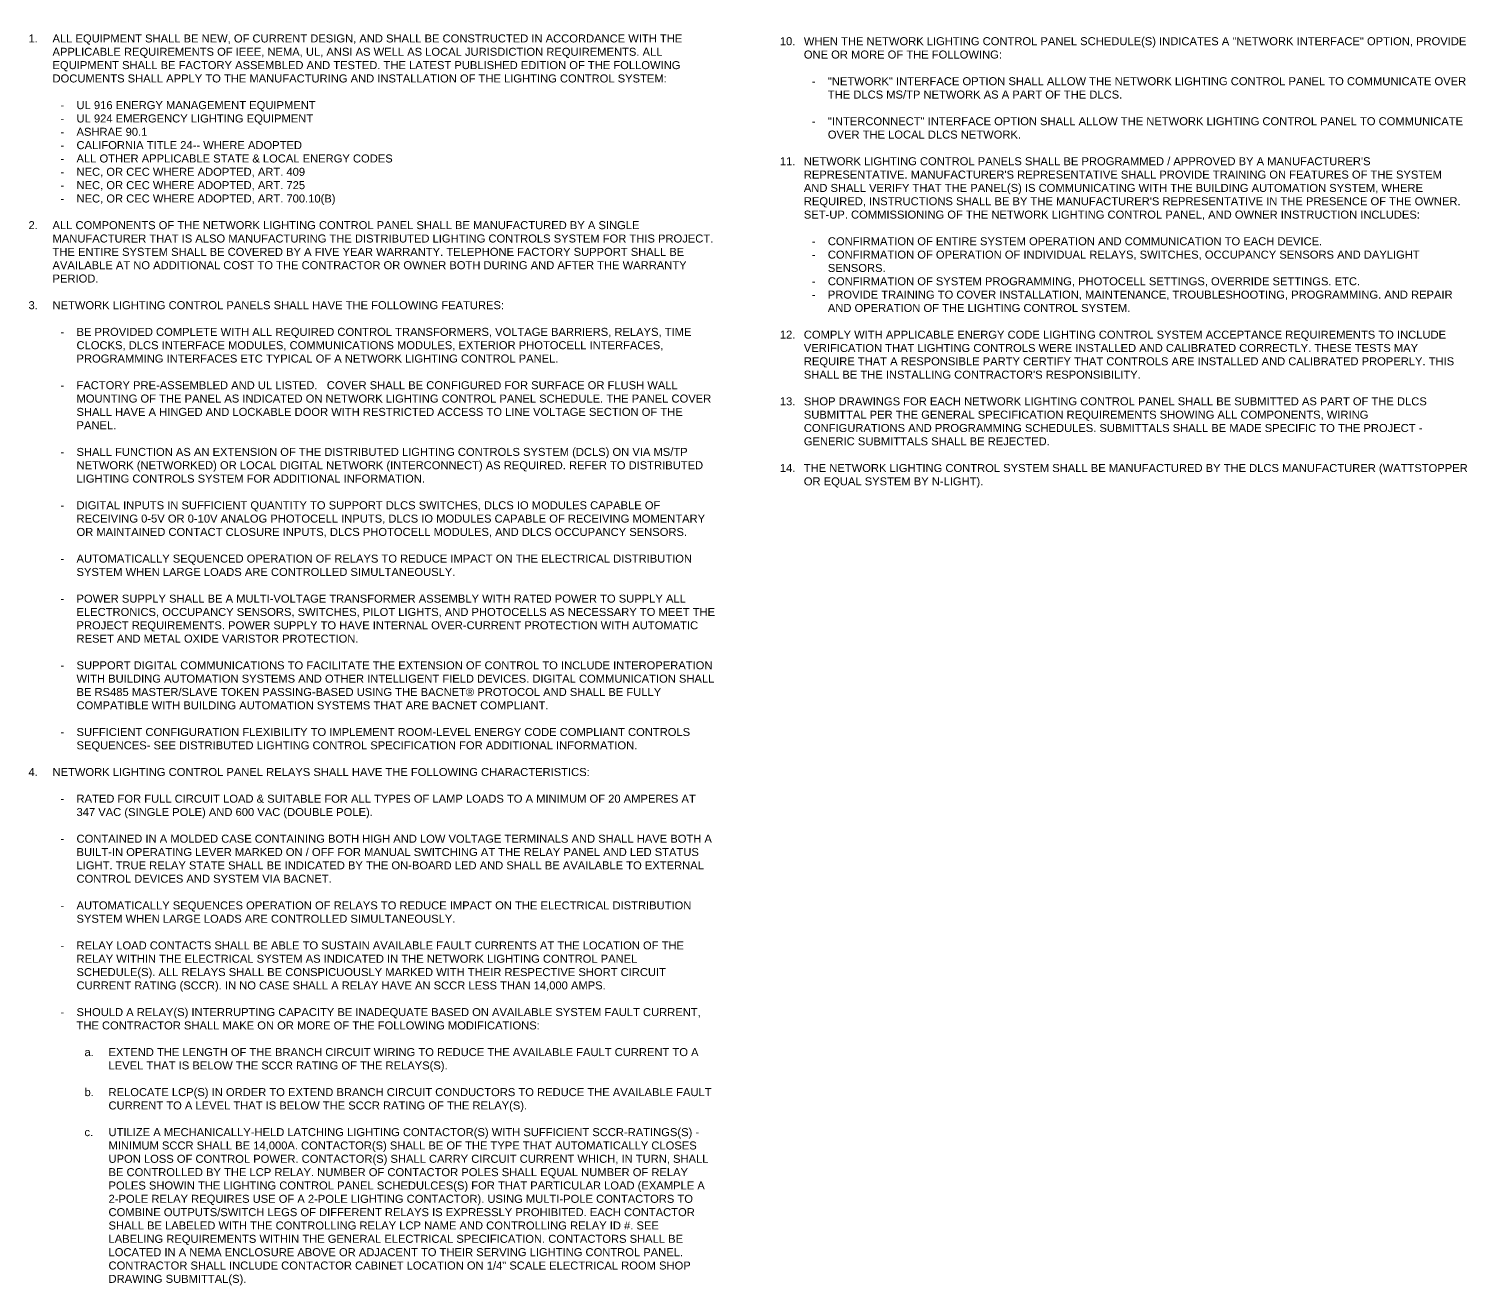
# Model space of a CAD drawing. Header units: millimetres. Extents: x 75 to 988, y 53 to 741.
# Drawn here: x 77.1 to 488, y 52.6 to 411.6 of the extents above; entities that cross this region are included whole.
import ezdxf

# ---------------------------------------------------------------- set-up
doc = ezdxf.new("R2010")
doc.units = ezdxf.units.MM

msp = doc.modelspace()

# ---------------------------------------------------------------- texts
at = {"char_height": 2.286, "attachment_point": 1}
for s, heights, insert in [('\\pi-6.858,l6.858,t6.858;{\\fArial|b0|i0|c0|p34;5.^INETWORK LIGHTING CONTROL PANEL COMMUNICATIONS AND INTEGRATION CAPABILITIES SHALL HAVE THE FOLLOWING CHARACTERISTICS:\\P\\pi0,l0,tz;\\P\\pi-4.572,l13.716,t13.716;-^ILIGHTING CONTROL RELAYS SHALL BE CONTROLLABLE AS BINARY OUTPUT OBJECTS IN THE INSTANCE RANGE OF \\P\\pi0,t9.144;1 - 64. THE STATE OF EACH RELAY SHALL BE READABLE AND WRITEABLE BY THE BAS VIA THE OBJECT PRESENT \\PVALUE PROPERTY AND REPORT THEIR TRUE ON/OFF STATE. ALL CONFIGURATION OF THE NETWORK LIGHTING \\PCONTROL PANEL SHALL BE PERFORMED USING STANDARD BACNET OBJECTS OR VIA THE HANDHELD IR \\PPROGRAMMING REMOTE. THE DESCRIPTION PROPERTY FOR ALL OBJECTS SHALL BE WRITEABLE VIA THE \\PNETWORK AND SHALL BE SAVED IN NON-VOLATILE MEMORY WITHIN THE PANEL. \\P\\pl0,tz;\\P\\pi-4.572,l13.716,t13.716;-^IDLCS OCCUPANCY SENSOR STATES (READABLE), OCCUPANCY SENSOR CONFIGURATION PARAMETERS \\P\\pi0,t9.144;(WRITEABLE), DLCS SWITCHES (READABLE/WRITEABLE) AND DLCS DAYLIGHTING SENSORS (READABLE) SHALL \\PEACH BE ACCESSIBLE AS BACNET OBJECTS. \\P\\pl0,tz;\\P\\pi-6.858,l6.858,t6.858;6.^IDLCS SWITCHES, OCCUPANCY SENSORS, DAYLIGHT SENSORS SHALL BE COMPATIBLE WITH NETWORK LIGHTING CONTROL PANEL- SEE DLCS SPECIFICATION FOR ADDITIONAL INFORMATION.\\P\\pi0,l0,tz;\\P\\pi-6.858,l6.858,t6.858;7.^ITHE NETWORK LIGHTING CONTROL PANEL CONTROLLER(S) SHALL BE LOCATED IN EACH NETWORK LIGHTING CONTROL PANEL AND HAVE THE FOLLOWING CHARACTERISTICS:\\P\\pi0,l0,tz;\\P\\pi-4.572,l13.716,t13.716;-^ICONTAIN 1 OR MORE DIGITAL TIME CLOCK(S) (DTCs) THAT CONTROL AND PROGRAM THE ENTIRE LIGHTING \\P\\pi0,t9.144;CONTROL SYSTEM AND SUPPLY ALL TIME FUNCTIONS AND ACCEPT INTERFACE INPUTS AS DEFINED IN THE \\PMASTER LIGHTING CONTROL SCHEDULE.\\P\\pl0,tz;\\P\\pi-4.572,l13.716,t13.716;-^ILOCAL PROGRAMMING SHALL BE USER-FRIENDLY VIA REMOTE CONTROL OR BUTTONS ON AN LED OR LCD \\P\\pi0,t9.144;DISPLAY WITH ALL NECESSARY INSTRUCTIONS PRINTED ON THE "CONTROLLER" LABEL. NO AUXILIARY \\PINSTRUCTION MANUALS SHALL BE REQUIRED. \\P\\pl0,tz;\\P\\pi-4.572,l13.716,t13.716;-^IDIGITAL TIMECLOCK(S) FEATURES INCLUDE SEVEN DAY / HOLIDAY CONTROL, MINIMUM OF 32 DISCRETE \\P\\pi0,t9.144;SCHEDULES, EACH OF WHICH HAVE ONE SET OF ON AND OFF TIMES PER DAY FOR EACH DAY OF THE WEEK AND \\PFOR EACH OF TWO HOLIDAY LISTS, 15 YEAR NON-VOLITILE MEMORY TO MAINTAIN PROGRAMMING AND CLOCK \\PTIME UPON LOSS OF POWER. \\P\\pl0,tz;\\P\\pi-4.572,l13.716,t13.716;-^IALLOW FOR AUXILIARY INPUT OF A MAINTAINED OR A MOMENTARY PULSE FROM OTHER BUILDING SYSTEMS \\P\\pi0,t9.144;(SECURITY, HVAC, BMS, CCTV, ETC)\\P\\pl0,tz;\\P\\pi-4.572,l13.716,t13.716;-^ISUPPORT SCHEDULE GROUP, AND PHOTOCELL CONTROL FUNCTIONS VIA THE NETWORK AS CONFIGURED IN THE \\P\\pi0,t9.144;DLCS NETWORK CONTROLLER OR BUILDING AUTOMATION SYSTEM.\\P\\pl0,tz;^I\\P\\pi-6.858,l6.858,t6.858;8.^IWHEN INDICATED IN THE NETWORK LIGHTING CONTROL PANEL SCHEDULE PROVIDE AN EXTERIOR PHOTOCELL WHICH SHALL BE:\\P\\pi0,l0,tz;\\P\\P\\pi-4.572,l13.716,t13.716;-^ICAPABLE OF SENSING LIGHT LEVEL CHANGES AS FOLLOWS: 1 TO 10, 1 TO 100, 1 TO 1000, AND 1 TO 10,000 \\P\\pi0,t9.144;FOOTCANDLES.\\P\\pl0,tz;\\P\\pi-4.572,l13.716,t13.716;-^IUNITS USED FOR EXTERIOR LIGHT CONTROL SHALL PROVIDE MULTIPLE TRIPS POINT FROM 1 ROOF MOUNTED \\P\\pi0,t9.144;UNIT. ALL TRIPS POINTS SHALL BE ABLE TO BE CHANGED LOCALLY AT THE NEAREST NETWORK LIGHTING \\PCONTROL PANEL CONTROLLER OR REMOTELY VIA NETWORKED DLCS CONTROLLER.\\P\\pl0,tz;\\P\\pi-4.572,l13.716,t13.716;-^ICONNECT EXTERIOR ANALOG PHOTOMETRIC SENSOR TO APPROPRIATE DLCS ANALOG-TO-DIGITAL INTERFACE \\P\\pi0,t9.144;DEVICE LOCATED INDOORS. \\P\\pl0,tz;\\P\\P\\pi-6.858,l6.858,t6.858;9.^IWHERE THE NETWORK LIGHTING CONTROL PANEL SCHEDULE INDICATES BIAS SYSTEM INTEGRATION, CONTRACTOR SHALL PROVIDE PROTOCOL POINT ID/REGISTERS/BITMAPS FOR USE BY OTHERS TO ENABLE REPORTING/MONITORING/CONTROLLING/ADJUSTING OF ALL DLCS NETWORK DEVICES AND NETWORK LIGHTING CONTROL PANEL EQUIPMENT OPERATING PARAMETERS TO BUILDING MANAGEMENT SYSTEM (BMS) VIA NETWORK DISTRIBUTED LIGHTING CONTROLS GATEWAY INTERFACE DEVICE AND OTHER REQUIRED ACCESSORIES. THE E.C. SHALL INCLUDE ALL COSTS IN THE BASE BID TO INTEGRATE THE LIGHTING CONTROL SYSTEM WITH THE SPECIFIED BMS SYSTEM AND SYSTEM PROTOCOL WHICH INCLUDE, BUT IS NOT LIMITED TO, COMMUNICATIONS INTERFACE MODULES, ALONG WITH POINT ID/OBJECT LISTS/REGISTERS. AND MAN-HOURS AS NECESSARY TO ASSIST THE BMS CONTRACTOR IN COMMISSIONING THE BMS SYSTEM AS IT RELATES TO THE NETWORKED DLCS AND NETWORK LIGHTING CONTROL PANELS WITH WHICH IT COMMUNICATES. SEE BMS DRAWINGS AND SPECIFICATIONS FOR ADDITIONAL REQUIREMENTS.\\P\\pi0,l0,tz;\\P\\pi-6.858,l6.858,t6.858;10.^IWHEN THE NETWORK LIGHTING CONTROL PANEL SCHEDULE(S) INDICATES A "NETWORK INTERFACE" OPTION, PROVIDE ONE OR MORE OF THE FOLLOWING: \\P\\pi0,l0,tz;\\P\\pi-4.572,l13.716,t13.716;-^I"NETWORK" INTERFACE OPTION SHALL ALLOW THE NETWORK LIGHTING CONTROL PANEL TO COMMUNICATE OVER \\P\\pi0,t9.144;THE DLCS MS/TP NETWORK AS A PART OF THE DLCS.\\P\\pl0,tz;\\P\\pi-4.572,l13.716,t13.716;-^I"INTERCONNECT" INTERFACE OPTION SHALL ALLOW THE NETWORK LIGHTING CONTROL PANEL TO COMMUNICATE \\P\\pi0,t9.144;OVER THE LOCAL DLCS NETWORK.\\P\\pl0,tz;\\P\\pi-6.858,l6.858,t6.858;11.^INETWORK LIGHTING CONTROL PANELS SHALL BE PROGRAMMED / APPROVED BY A MANUFACTURER\'S REPRESENTATIVE. MANUFACTURER\'S REPRESENTATIVE SHALL PROVIDE TRAINING ON FEATURES OF THE SYSTEM AND SHALL VERIFY THAT THE PANEL(S) IS COMMUNICATING WITH THE BUILDING AUTOMATION SYSTEM, WHERE REQUIRED, INSTRUCTIONS SHALL BE BY THE MANUFACTURER\'S REPRESENTATIVE IN THE PRESENCE OF THE OWNER. SET-UP. COMMISSIONING OF THE NETWORK LIGHTING CONTROL PANEL, AND OWNER INSTRUCTION INCLUDES: \\P\\pi0,l0,tz;\\P\\pi-4.572,l13.716,t13.716;-^ICONFIRMATION OF ENTIRE SYSTEM OPERATION AND COMMUNICATION TO EACH DEVICE.\\P-^ICONFIRMATION OF OPERATION OF INDIVIDUAL RELAYS, SWITCHES, OCCUPANCY SENSORS AND DAYLIGHT \\P\\pi0,t9.144;SENSORS.\\P\\pi-4.572,t13.716;-^ICONFIRMATION OF SYSTEM PROGRAMMING, PHOTOCELL SETTINGS, OVERRIDE SETTINGS. ETC.\\P-^IPROVIDE TRAINING TO COVER INSTALLATION, MAINTENANCE, TROUBLESHOOTING, PROGRAMMING. AND REPAIR \\P\\pi0,t9.144;AND OPERATION OF THE LIGHTING CONTROL SYSTEM.\\P\\pl0,tz;^I\\P\\pi-6.858,l6.858,t6.858;12.^ICOMPLY WITH APPLICABLE ENERGY CODE LIGHTING CONTROL SYSTEM ACCEPTANCE REQUIREMENTS TO INCLUDE VERIFICATION THAT LIGHTING CONTROLS WERE INSTALLED AND CALIBRATED CORRECTLY. THESE TESTS MAY REQUIRE THAT A RESPONSIBLE PARTY CERTIFY THAT CONTROLS ARE INSTALLED AND CALIBRATED PROPERLY. THIS SHALL BE THE INSTALLING CONTRACTOR\'S RESPONSIBILITY. \\P\\pi0,l0,tz;\\P\\pi-6.858,l6.858,t6.858;13.^ISHOP DRAWINGS FOR EACH NETWORK LIGHTING CONTROL PANEL SHALL BE SUBMITTED AS PART OF THE DLCS SUBMITTAL PER THE GENERAL SPECIFICATION REQUIREMENTS SHOWING ALL COMPONENTS, WIRING CONFIGURATIONS AND PROGRAMMING SCHEDULES. SUBMITTALS SHALL BE MADE SPECIFIC TO THE PROJECT - GENERIC SUBMITTALS SHALL BE REJECTED. \\P\\pi0,l0,tz;\\P\\pi-6.858,l6.858,t6.858;14.^ITHE NETWORK LIGHTING CONTROL SYSTEM SHALL BE MANUFACTURED BY THE DLCS MANUFACTURER (WATTSTOPPER OR EQUAL SYSTEM BY N-LIGHT). \\P\\pi0,l0,tz;\\P\\P\\P\\P\\P\\P\\P\\P\\P\\P\\P\\P\\P\\P\\P\\P\\P^I}', [559.48], (291.63, 660.72)), ('\\pi-6.858,l6.858,t6.858;{\\fArial|b0|i0|c0|p34;1.^IALL EQUIPMENT SHALL BE NEW, OF CURRENT DESIGN, AND SHALL BE CONSTRUCTED IN ACCORDANCE WITH THE APPLICABLE REQUIREMENTS OF IEEE, NEMA, UL, ANSI AS WELL AS LOCAL JURISDICTION REQUIREMENTS. ALL EQUIPMENT SHALL BE FACTORY ASSEMBLED AND TESTED. THE LATEST PUBLISHED EDITION OF THE FOLLOWING DOCUMENTS SHALL APPLY TO THE MANUFACTURING AND INSTALLATION OF THE LIGHTING CONTROL SYSTEM:\\P\\pi0,l0,tz;\\P\\pi-4.572,l13.716,t13.716;-^IUL 916 ENERGY MANAGEMENT EQUIPMENT\\P-^IUL 924 EMERGENCY LIGHTING EQUIPMENT\\P-^IASHRAE 90.1\\P-^ICALIFORNIA TITLE 24-- WHERE ADOPTED\\P-^IALL OTHER APPLICABLE STATE & LOCAL ENERGY CODES\\P-^INEC, OR CEC WHERE ADOPTED, ART. 409\\P-^INEC, OR CEC WHERE ADOPTED, ART. 725\\P-^INEC, OR CEC WHERE ADOPTED, ART. 700.10(B)\\P\\pi0,l0,tz;^I\\P\\pi-6.858,l6.858,t6.858;2.^IALL COMPONENTS OF THE NETWORK LIGHTING CONTROL PANEL SHALL BE MANUFACTURED BY A SINGLE MANUFACTURER THAT IS ALSO MANUFACTURING THE DISTRIBUTED LIGHTING CONTROLS SYSTEM FOR THIS PROJECT. THE ENTIRE SYSTEM SHALL BE COVERED BY A FIVE YEAR WARRANTY. TELEPHONE FACTORY SUPPORT SHALL BE AVAILABLE AT NO ADDITIONAL COST TO THE CONTRACTOR OR OWNER BOTH DURING AND AFTER THE WARRANTY PERIOD.\\P\\pi0,l0,tz;\\P\\pi-6.858,l6.858,t6.858;3.^INETWORK LIGHTING CONTROL PANELS SHALL HAVE THE FOLLOWING FEATURES:\\P\\pi0,l0,tz;\\P\\pi-4.572,l13.716,t13.716;-^IBE PROVIDED COMPLETE WITH ALL REQUIRED CONTROL TRANSFORMERS, VOLTAGE BARRIERS, RELAYS, TIME \\P\\pi0,t9.144;CLOCKS, DLCS INTERFACE MODULES, COMMUNICATIONS MODULES, EXTERIOR PHOTOCELL INTERFACES, \\PPROGRAMMING INTERFACES ETC TYPICAL OF A NETWORK LIGHTING CONTROL PANEL. \\P\\pl0,tz;\\P\\pi-4.572,l13.716,t13.716;-^IFACTORY PRE-ASSEMBLED AND UL LISTED.   COVER SHALL BE CONFIGURED FOR SURFACE OR FLUSH WALL \\P\\pi0,t9.144;MOUNTING OF THE PANEL AS INDICATED ON NETWORK LIGHTING CONTROL PANEL SCHEDULE. THE PANEL COVER \\PSHALL HAVE A HINGED AND LOCKABLE DOOR WITH RESTRICTED ACCESS TO LINE VOLTAGE SECTION OF THE \\PPANEL.\\P\\pl0,tz;\\P\\pi-4.572,l13.716,t13.716;-^ISHALL FUNCTION AS AN EXTENSION OF THE DISTRIBUTED LIGHTING CONTROLS SYSTEM (DCLS) ON VIA MS/TP \\P\\pi0,t9.144;NETWORK (NETWORKED) OR LOCAL DIGITAL NETWORK (INTERCONNECT) AS REQUIRED. REFER TO DISTRIBUTED \\PLIGHTING CONTROLS SYSTEM FOR ADDITIONAL INFORMATION.\\P\\pl0,tz;\\P\\pi-4.572,l13.716,t13.716;-^IDIGITAL INPUTS IN SUFFICIENT QUANTITY TO SUPPORT DLCS SWITCHES, DLCS IO MODULES CAPABLE OF \\P\\pi0,t9.144;RECEIVING 0-5V OR 0-10V ANALOG PHOTOCELL INPUTS, DLCS IO MODULES CAPABLE OF RECEIVING MOMENTARY \\POR MAINTAINED CONTACT CLOSURE INPUTS, DLCS PHOTOCELL MODULES, AND DLCS OCCUPANCY SENSORS.\\P\\pl0,tz;\\P\\pi-4.572,l13.716,t13.716;-^IAUTOMATICALLY SEQUENCED OPERATION OF RELAYS TO REDUCE IMPACT ON THE ELECTRICAL DISTRIBUTION \\P\\pi0,t9.144;SYSTEM WHEN LARGE LOADS ARE CONTROLLED SIMULTANEOUSLY.\\P\\pl0,tz;\\P\\pi-4.572,l13.716,t13.716;-^IPOWER SUPPLY SHALL BE A MULTI-VOLTAGE TRANSFORMER ASSEMBLY WITH RATED POWER TO SUPPLY ALL \\P\\pi0,t9.144;ELECTRONICS, OCCUPANCY SENSORS, SWITCHES, PILOT LIGHTS, AND PHOTOCELLS AS NECESSARY TO MEET THE \\PPROJECT REQUIREMENTS. POWER SUPPLY TO HAVE INTERNAL OVER-CURRENT PROTECTION WITH AUTOMATIC \\PRESET AND METAL OXIDE VARISTOR PROTECTION.\\P\\pl0,tz;\\P\\pi-4.572,l13.716,t13.716;-^ISUPPORT DIGITAL COMMUNICATIONS TO FACILITATE THE EXTENSION OF CONTROL TO INCLUDE INTEROPERATION \\P\\pi0,t9.144;WITH BUILDING AUTOMATION SYSTEMS AND OTHER INTELLIGENT FIELD DEVICES. DIGITAL COMMUNICATION SHALL \\PBE RS485 MASTER/SLAVE TOKEN PASSING-BASED USING THE BACNET® PROTOCOL AND SHALL BE FULLY \\PCOMPATIBLE WITH BUILDING AUTOMATION SYSTEMS THAT ARE BACNET COMPLIANT.\\P\\pl0,tz;\\P\\pi-4.572,l13.716,t13.716;-^ISUFFICIENT CONFIGURATION FLEXIBILITY TO IMPLEMENT ROOM-LEVEL ENERGY CODE COMPLIANT CONTROLS \\P\\pi0,t9.144;SEQUENCES- SEE DISTRIBUTED LIGHTING CONTROL SPECIFICATION FOR ADDITIONAL INFORMATION.\\P\\pl0,tz;\\P\\pi-6.858,l6.858,t6.858;4.^INETWORK LIGHTING CONTROL PANEL RELAYS SHALL HAVE THE FOLLOWING CHARACTERISTICS:\\P\\pi0,l0,tz;\\P\\pi-4.572,l13.716,t13.716;-^IRATED FOR FULL CIRCUIT LOAD & SUITABLE FOR ALL TYPES OF LAMP LOADS TO A MINIMUM OF 20 AMPERES AT \\P\\pi0,t9.144;347 VAC (SINGLE POLE) AND 600 VAC (DOUBLE POLE).\\P\\pl0,tz;\\P\\pi-4.572,l13.716,t13.716;-^ICONTAINED IN A MOLDED CASE CONTAINING BOTH HIGH AND LOW VOLTAGE TERMINALS AND SHALL HAVE BOTH A \\P\\pi0,t9.144;BUILT-IN OPERATING LEVER MARKED ON / OFF FOR MANUAL SWITCHING AT THE RELAY PANEL AND LED STATUS \\PLIGHT. TRUE RELAY STATE SHALL BE INDICATED BY THE ON-BOARD LED AND SHALL BE AVAILABLE TO EXTERNAL \\PCONTROL DEVICES AND SYSTEM VIA BACNET.\\P\\pl0,tz;\\P\\pi-4.572,l13.716,t13.716;-^IAUTOMATICALLY SEQUENCES OPERATION OF RELAYS TO REDUCE IMPACT ON THE ELECTRICAL DISTRIBUTION \\P\\pi0,t9.144;SYSTEM WHEN LARGE LOADS ARE CONTROLLED SIMULTANEOUSLY.\\P\\pl0,tz;\\P\\pi-4.572,l13.716,t13.716;-^IRELAY LOAD CONTACTS SHALL BE ABLE TO SUSTAIN AVAILABLE FAULT CURRENTS AT THE LOCATION OF THE \\P\\pi0,t9.144;RELAY WITHIN THE ELECTRICAL SYSTEM AS INDICATED IN THE NETWORK LIGHTING CONTROL PANEL \\PSCHEDULE(S). ALL RELAYS SHALL BE CONSPICUOUSLY MARKED WITH THEIR RESPECTIVE SHORT CIRCUIT \\PCURRENT RATING (SCCR). IN NO CASE SHALL A RELAY HAVE AN SCCR LESS THAN 14,000 AMPS.\\P\\pl0,tz;\\P\\pi-4.572,l13.716,t13.716;-^ISHOULD A RELAY(S) INTERRUPTING CAPACITY BE INADEQUATE BASED ON AVAILABLE SYSTEM FAULT CURRENT, \\P\\pi0,t9.144;THE CONTRACTOR SHALL MAKE ON OR MORE OF THE FOLLOWING MODIFICATIONS:\\P\\pl0,tz;\\P\\pi-6.858,l22.86,t22.86;a.^IEXTEND THE LENGTH OF THE BRANCH CIRCUIT WIRING TO REDUCE THE AVAILABLE FAULT CURRENT TO A \\P\\pi0,t9.144;LEVEL THAT IS BELOW THE SCCR RATING OF THE RELAYS(S).\\P\\pl0,tz;\\P\\pi-6.858,l22.86,t22.86;b.^IRELOCATE LCP(S) IN ORDER TO EXTEND BRANCH CIRCUIT CONDUCTORS TO REDUCE THE AVAILABLE FAULT \\P\\pi0,t9.144;CURRENT TO A LEVEL THAT IS BELOW THE SCCR RATING OF THE RELAY(S).\\P\\pl0,tz;\\P\\pi-6.858,l22.86,t22.86;c.^IUTILIZE A MECHANICALLY-HELD LATCHING LIGHTING CONTACTOR(S) WITH SUFFICIENT SCCR-RATINGS(S) - \\P\\pi0,t9.144;MINIMUM SCCR SHALL BE 14,000A. CONTACTOR(S) SHALL BE OF THE TYPE THAT AUTOMATICALLY CLOSES \\PUPON LOSS OF CONTROL POWER. CONTACTOR(S) SHALL CARRY CIRCUIT CURRENT WHICH, IN TURN, SHALL \\PBE CONTROLLED BY THE LCP RELAY. NUMBER OF CONTACTOR POLES SHALL EQUAL NUMBER OF RELAY \\PPOLES SHOWIN THE LIGHTING CONTROL PANEL SCHEDULCES(S) FOR THAT PARTICULAR LOAD (EXAMPLE A \\P2-POLE RELAY REQUIRES USE OF A 2-POLE LIGHTING CONTACTOR). USING MULTI-POLE CONTACTORS TO \\PCOMBINE OUTPUTS/SWITCH LEGS OF DIFFERENT RELAYS IS EXPRESSLY PROHIBITED. EACH CONTACTOR \\PSHALL BE LABELED WITH THE CONTROLLING RELAY LCP NAME AND CONTROLLING RELAY ID #. SEE \\PLABELING REQUIREMENTS WITHIN THE GENERAL ELECTRICAL SPECIFICATION. CONTACTORS SHALL BE \\PLOCATED IN A NEMA ENCLOSURE ABOVE OR ADJACENT TO THEIR SERVING LIGHTING CONTROL PANEL. \\PCONTRACTOR SHALL INCLUDE CONTACTOR CABINET LOCATION ON 1/4" SCALE ELECTRICAL ROOM SHOP \\PDRAWING SUBMITTAL(S).\\P\\pl0,tz;\\P\\P\\P\\P\\P\\P\\P\\P\\P\\P\\P\\P\\P^I}', [417.29], (77, 410))]:
    msp.add_mtext_dynamic_manual_height_columns(s, width=196.0213, gutter_width=107.54, heights=heights, dxfattribs=dict(at, insert=insert))

doc.saveas('drawing.dxf')
